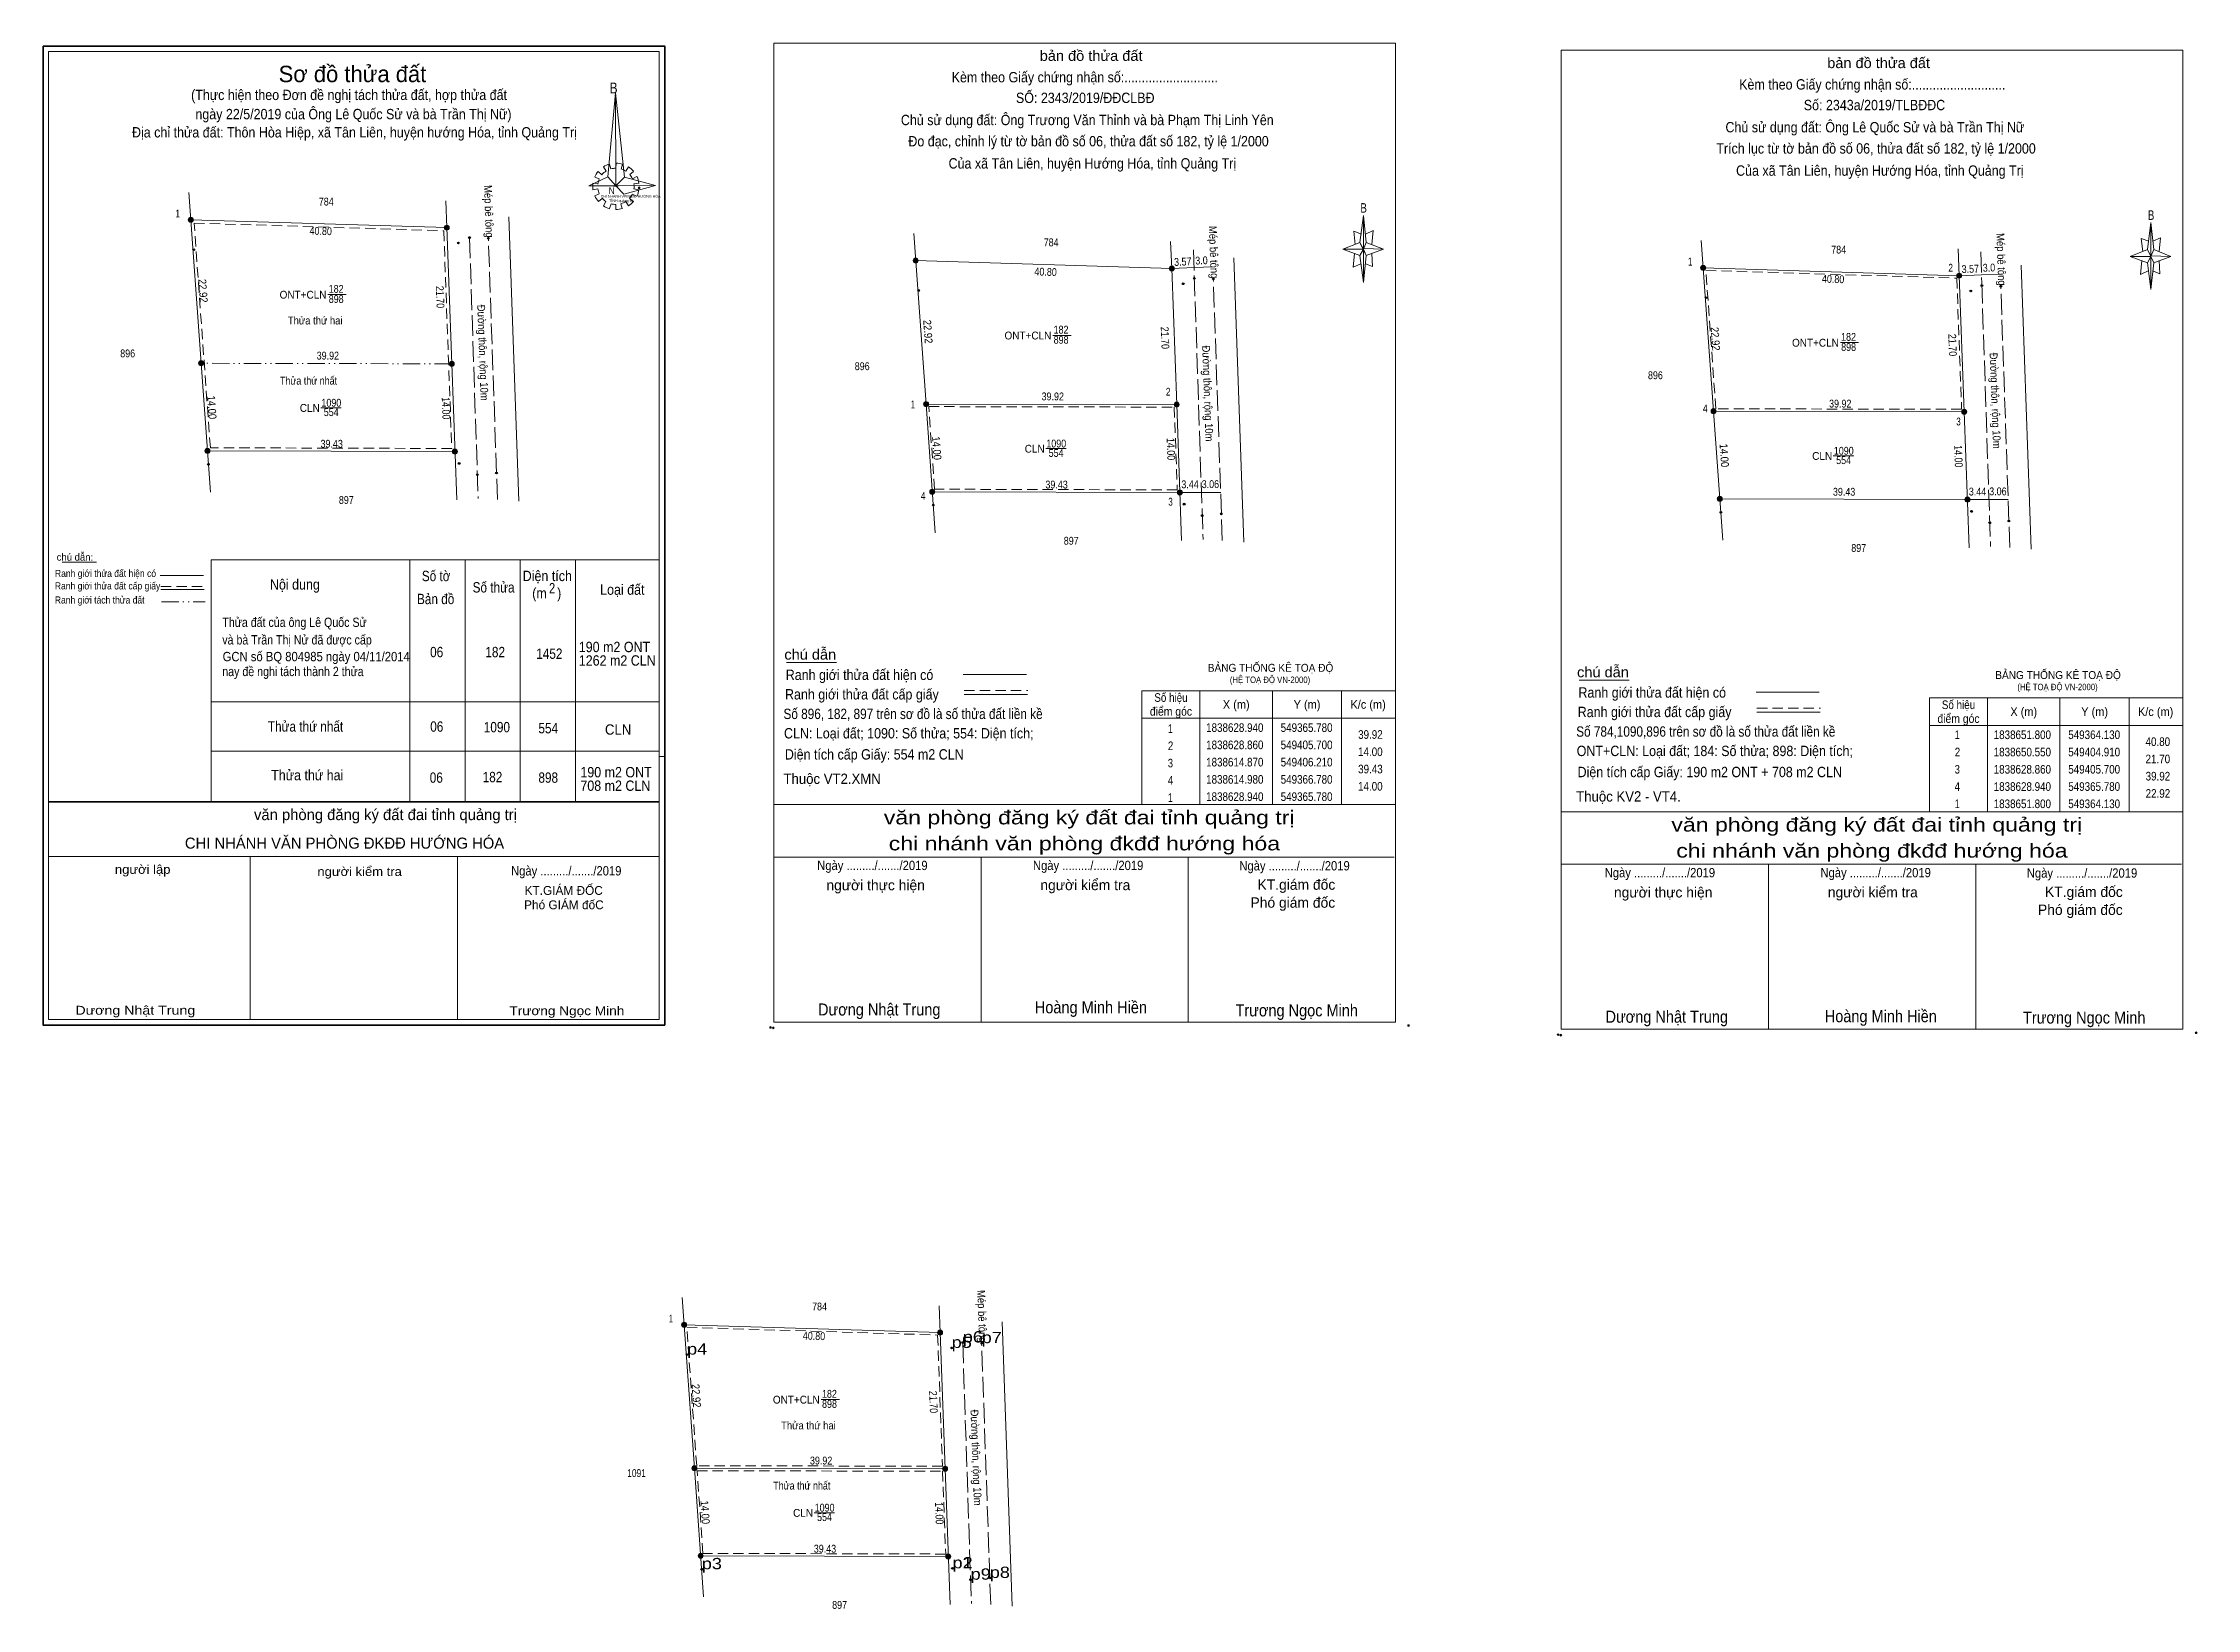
# Model space of a CAD drawing. Header units: metres. Extents: x 549262 to 549605, y 1838607 to 1838856.
import ezdxf
from ezdxf.enums import TextEntityAlignment as Align

# ---------------------------------------------------------------- set-up
doc = ezdxf.new("R2010")
doc.units = ezdxf.units.M
doc.header["$LTSCALE"] = 0.55
doc.header["$PDMODE"] = 32
doc.header["$PDSIZE"] = 0.275
for name, pattern in [('DASH_DOUBLE_DOT', [9.2, 5, -1.2, 0.3, -1.2, 0.3, -1.2]), ('LONG_DASHED', [7.5, 6, -1.5]), ('MEDIUM_DASHED', [4.5, 3, -1.5])]:
    doc.linetypes.add(name, pattern=pattern)
for name, color, linetype, lineweight in [('1', 7, 'Continuous', 13), ('10', 7, 'Continuous', 13), ('17', 7, 'Continuous', 13), ('23', 7, 'Continuous', 13), ('32', 7, 'Continuous', 13), ('36', 7, 'Continuous', 13), ('5', 7, 'Continuous', 13), ('6', 7, 'Continuous', 13), ('63', 7, 'Continuous', 13)]:
    doc.layers.add(name, color=color, linetype=linetype, lineweight=lineweight)
doc.layers.add('12', color=7, linetype='Continuous')
doc.layers.add('7', color=7, linetype='Continuous')

msp = doc.modelspace()

# ---------------------------------------------------------------- hatches: boundary and pattern name
at = {"layer": '63'}
for points in [[(549285.97, 1838827.84, 1), (549285.17, 1838827.84, 1)], [(549326.75, 1838826.59, 1), (549325.95, 1838826.59, 1)], [(549401.42, 1838821.34, 1), (549400.62, 1838821.34, 1)], [(549442.2, 1838820.09, 1), (549441.4, 1838820.09, 1)], [(549526.84, 1838820.19, 1), (549526.04, 1838820.19, 1)], [(549567.62, 1838818.94, 1), (549566.82, 1838818.94, 1)], [(549287.62, 1838804.98, 1), (549286.82, 1838804.98, 1)], [(549327.54, 1838804.9, 1), (549326.74, 1838804.9, 1)], [(549403.07, 1838798.48, 1), (549402.27, 1838798.48, 1)], [(549442.99, 1838798.4, 1), (549442.19, 1838798.4, 1)], [(549528.49, 1838797.33, 1), (549527.69, 1838797.33, 1)], [(549568.41, 1838797.25, 1), (549567.61, 1838797.25, 1)], [(549288.62, 1838791.02, 1), (549287.82, 1838791.02, 1)], [(549328.05, 1838790.91, 1), (549327.25, 1838790.91, 1)], [(549404.07, 1838784.52, 1), (549403.27, 1838784.52, 1)], [(549443.5, 1838784.41, 1), (549442.7, 1838784.41, 1)], [(549529.49, 1838783.37, 1), (549528.69, 1838783.37, 1)], [(549568.92, 1838783.26, 1), (549568.12, 1838783.26, 1)], [(549364.53, 1838651.8, 1), (549363.73, 1838651.8, 1)], [(549405.31, 1838650.55, 1), (549404.51, 1838650.55, 1)], [(549366.18, 1838628.94, 1), (549365.38, 1838628.94, 1)], [(549406.1, 1838628.86, 1), (549405.3, 1838628.86, 1)], [(549367.18, 1838614.98, 1), (549366.38, 1838614.98, 1)], [(549406.61, 1838614.87, 1), (549405.81, 1838614.87, 1)]]:
    msp.add_hatch(color=256, dxfattribs=at).paths.add_polyline_path(points)

# ---------------------------------------------------------------- linework, layer by layer
at = {"layer": '1'}
for p, q in [((549352.26, 1838836.71), (549352.46, 1838835.94)), ((549353.27, 1838836.06), (549353.3, 1838836.86)), ((549354.33, 1838836.71), (549354.14, 1838835.91)), ((549349.6, 1838833.68), (549350.39, 1838833.56)), ((549350.63, 1838834.36), (549349.91, 1838834.66)), ((549350.44, 1838835.56), (549351.04, 1838835.03)), ((549351.71, 1838835.61), (549351.28, 1838836.26)), ((549354.86, 1838835.61), (549355.29, 1838836.26)), ((549356.08, 1838835.56), (549355.48, 1838835.06)), ((549355.91, 1838834.38), (549356.63, 1838834.73)), ((549356.97, 1838833.68), (549356.15, 1838833.56)), ((549350.39, 1838832.76), (549349.6, 1838832.63)), ((549349.91, 1838831.65), (549350.63, 1838832)), ((549351.11, 1838831.25), (549350.49, 1838830.75)), ((549351.28, 1838830.08), (549351.69, 1838830.78)), ((549352.5, 1838830.4), (549352.26, 1838829.62)), ((549352.89, 1838833.21), (549353.66, 1838833.21)), ((549353.27, 1838829.5), (549353.27, 1838830.28)), ((549354.06, 1838830.4), (549354.3, 1838829.65)), ((549355.29, 1838830.08), (549354.86, 1838830.75)), ((549355.43, 1838831.25), (549356.08, 1838830.78)), ((549356.65, 1838831.63), (549355.86, 1838831.93)), ((549356.15, 1838832.76), (549356.97, 1838832.63)), ((549288.83, 1838773.69), (549360.18, 1838773.69)), ((549288.83, 1838751.06), (549360.18, 1838751.06)), ((549288.83, 1838743.21), (549360.18, 1838743.21)), ((549360.18, 1838742.34), (549361.06, 1838742.34)), ((549262.05, 1838734.28), (549262.05, 1838699.54)), ((549262.94, 1838726.4), (549360.18, 1838726.4)), ((549295.05, 1838726.4), (549295.05, 1838700.42)), ((549328.05, 1838726.4), (549328.05, 1838700.42))]:
    msp.add_line(p, q, dxfattribs=at)
at = {"layer": '1', "lineweight": 35}
msp.add_line((549262.94, 1838735.13), (549360.18, 1838735.13), dxfattribs=at)
at = {"layer": '1'}
for points in [[(549262.05, 1838699.54), (549262.05, 1838855.51), (549361.05, 1838855.51), (549361.05, 1838699.54)], [(549262.05, 1838699.54), (549262.05, 1838855.51), (549361.05, 1838855.51), (549361.05, 1838699.54)], [(549353.22, 1838848.08), (549353.27, 1838833.23), (549351.98, 1838834.71)], [(549353.22, 1838848.08), (549353.27, 1838833.23), (549354.64, 1838834.61)], [(549348.95, 1838833.23), (549351.98, 1838834.71), (549353.27, 1838833.23)], [(549359.61, 1838833.28), (549353.27, 1838833.23), (549354.64, 1838834.61)], [(549359.56, 1838833.31), (549354.52, 1838831.95), (549353.27, 1838833.23)]]:
    msp.add_lwpolyline(points, close=True, dxfattribs=at)
at = {"layer": '1', "linetype": 'MEDIUM_DASHED'}
for points in [[(549526.87, 1838819.78), (549566.83, 1838818.55), (549567.6, 1838797.65), (549528.46, 1838797.73)], [(549403.1, 1838798.08), (549442.2, 1838798), (549442.69, 1838784.81), (549404.04, 1838784.92)], [(549364.56, 1838651.39), (549404.52, 1838650.16), (549405.29, 1838629.26), (549366.15, 1838629.34)], [(549366.21, 1838628.54), (549405.31, 1838628.46), (549405.8, 1838615.27), (549367.15, 1838615.38)]]:
    msp.add_lwpolyline(points, close=True, dxfattribs=at)
at = {"layer": '1'}
for points in [[(549288.83, 1838773.69), (549288.83, 1838735.14), (549288.83, 1838735.13)], [(549320.45, 1838773.69), (549320.45, 1838735.14), (549320.45, 1838735.13)], [(549329.25, 1838773.69), (549329.25, 1838735.14), (549329.25, 1838735.13)], [(549338.05, 1838773.69), (549338.05, 1838735.14), (549338.05, 1838735.13)], [(549346.85, 1838773.69), (549346.85, 1838735.14), (549346.85, 1838735.13)]]:
    msp.add_lwpolyline(points, dxfattribs=at)
for centre, major_axis, start_param, end_param in [((549353.2835, 1838833.1794), (3.7014, 0), 1.84955988, 2.13900916), ((549353.2835, 1838833.1794), (3.7014, 0), 1.27924208, 1.56332225), ((549353.2835, 1838833.1794), (3.7014, 0), 3.00667928, 3.29139349), ((549353.2835, 1838833.1794), (3.7014, 0), 2.43958176, 2.72400246), ((549353.2835, 1838833.1794), (2.9009, 0), 2.72368549, 3.01515824), ((549353.2835, 1838833.1794), (2.9009, 0), 2.13373541, 2.44496261), ((549353.2835, 1838833.1794), (2.9009, 0), 1.56985589, 1.85611068), ((549353.2835, 1838833.1794), (2.9009, 0), 1.00270906, 1.2755622), ((549353.2835, 1838833.1794), (3.7014, 0), 0.71056237, 0.99687234), ((549353.2835, 1838833.1794), (2.9009, 0), 0.42678376, 0.70646463), ((549353.2835, 1838833.1794), (2.9009, 0), 6.13558388, 6.41618463), ((549353.2835, 1838833.1794), (3.7014, 0), 0.1390515, 0.43393316), ((549353.2835, 1838833.1794), (3.7014, 0), 3.56988637, 3.85691866), ((549353.2835, 1838833.1794), (2.9009, 0), 3.28229955, 3.56105054), ((549353.2835, 1838833.1794), (2.9009, 0), 3.86077574, 4.13258255), ((549353.2624, 1838833.1574), (3.7014, 0), 4.1470906, 4.43659307), ((549353.2835, 1838833.1794), (2.9009, 0), 4.43854677, 4.71314001), ((549353.2835, 1838833.1794), (2.9009, 0), 4.99087134, 5.28933161), ((549353.2835, 1838833.1794), (3.7014, 0), 5.28561416, 5.56798705), ((549353.2835, 1838833.1794), (2.9009, 0), 5.56137327, 5.83951437), ((549353.2835, 1838833.1794), (3.7014, 0), 5.85230288, 6.13839648), ((549353.2835, 1838833.1794), (3.7014, 0), 4.71301008, 4.99761054)]:
    msp.add_ellipse(centre, major_axis=major_axis, ratio=0.995001, start_param=start_param, end_param=end_param, dxfattribs=at)
msp.add_point((549356.97, 1838832.93), dxfattribs=at)
at = {"layer": '10'}
for p, q in [((549285.57, 1838827.84), (549326.35, 1838826.59)), ((549337.82, 1838783), (549336.22, 1838828.29)), ((549401.02, 1838821.34), (549441.8, 1838820.09)), ((549453.27, 1838776.5), (549451.67, 1838821.79)), ((549526.44, 1838820.19), (549567.22, 1838818.94)), ((549578.69, 1838775.35), (549577.09, 1838820.64)), ((549327.65, 1838790.91), (549288.22, 1838791.02)), ((549443.1, 1838784.41), (549403.67, 1838784.52)), ((549568.52, 1838783.26), (549529.09, 1838783.37)), ((549364.13, 1838651.8), (549404.91, 1838650.55)), ((549416.38, 1838606.96), (549414.78, 1838652.25)), ((549406.21, 1838614.87), (549366.78, 1838614.98))]:
    msp.add_line(p, q, dxfattribs=at)
at = {"layer": '10', "linetype": 'LONG_DASHED'}
for p, q in [((549329.96, 1838825.01), (549331.34, 1838783.43)), ((549334.41, 1838783.27), (549332.97, 1838824.91)), ((549445.26, 1838823.08), (549446.79, 1838776.93)), ((549449.86, 1838776.77), (549448.42, 1838818.41)), ((549575.28, 1838775.62), (549573.84, 1838817.26)), ((549408.52, 1838648.97), (549409.9, 1838607.39)), ((549412.97, 1838607.23), (549411.53, 1838648.87))]:
    msp.add_line(p, q, dxfattribs=at)
at = {"layer": '10'}
for points in [[(549288.69, 1838784.47), (549287.22, 1838804.98), (549285.26, 1838832.18)], [(549404.14, 1838777.97), (549402.67, 1838798.48), (549400.71, 1838825.68)], [(549529.56, 1838776.82), (549528.09, 1838797.33), (549526.13, 1838824.53)], [(549367.25, 1838608.43), (549365.78, 1838628.94), (549363.82, 1838656.14)]]:
    msp.add_lwpolyline(points, dxfattribs=at)
at = {"layer": '10', "linetype": 'LONG_DASHED'}
msp.add_lwpolyline([(549570.65, 1838822.75), (549570.81, 1838817.81), (549572.21, 1838775.78)], dxfattribs=at)
at = {"layer": '17'}
for p, q in [((549265.1, 1838773.28), (549270.56, 1838773.28)), ((549380.45, 1838757.32), (549388.41, 1838757.32)), ((549506.7, 1838754.51), (549514.66, 1838754.51))]:
    msp.add_line(p, q, dxfattribs=at)
at = {"layer": '23'}
for p, q in [((549326.35, 1838826.59), (549326.18, 1838830.87)), ((549441.8, 1838820.09), (549441.63, 1838824.37)), ((549567.22, 1838818.94), (549567.05, 1838823.22)), ((549404.91, 1838650.55), (549404.74, 1838654.83))]:
    msp.add_line(p, q, dxfattribs=at)
for points in [[(549327.93, 1838783.25), (549327.14, 1838804.9), (549326.35, 1838826.59)], [(549443.38, 1838776.75), (549442.59, 1838798.4), (549441.8, 1838820.09)], [(549568.8, 1838775.6), (549568.01, 1838797.25), (549567.22, 1838818.94)], [(549406.49, 1838607.21), (549405.7, 1838628.86), (549404.91, 1838650.55)]]:
    msp.add_lwpolyline(points, dxfattribs=at)
at = {"layer": '32'}
for p, q in [((549445.37, 1838820.23), (549441.8, 1838820.09)), ((549448.35, 1838820.33), (549445.35, 1838820.23)), ((549442.59, 1838798.4), (549402.67, 1838798.48)), ((549568.01, 1838797.25), (549528.09, 1838797.33)), ((549443.1, 1838784.41), (549446.54, 1838784.41)), ((549449.6, 1838784.41), (549446.54, 1838784.41)), ((549405.7, 1838628.86), (549365.78, 1838628.94))]:
    msp.add_line(p, q, dxfattribs=at)
at = {"layer": '32', "linetype": 'DASH_DOUBLE_DOT'}
msp.add_line((549327.14, 1838804.9), (549287.22, 1838804.98), dxfattribs=at)
at = {"layer": '36'}
for p, q in [((549570.79, 1838819.08), (549567.22, 1838818.94)), ((549573.77, 1838819.18), (549570.77, 1838819.08)), ((549568.52, 1838783.26), (549571.96, 1838783.26)), ((549575.02, 1838783.26), (549571.96, 1838783.26))]:
    msp.add_line(p, q, dxfattribs=at)
at = {"layer": '5'}
for p, q in [((549471.78, 1838824.25), (549472.34, 1838828.54)), ((549597.2, 1838823.1), (549597.76, 1838827.39)), ((549471.78, 1838822.16), (549469.04, 1838823.15)), ((549472.78, 1838824.25), (549475.52, 1838823.15)), ((549598.2, 1838823.1), (549600.94, 1838822)), ((549472.78, 1838822.16), (549472.34, 1838817.87)), ((549473.76, 1838820.4), (549472.66, 1838820.84)), ((549473.66, 1838822.49), (549473.76, 1838820.4)), ((549597.2, 1838821.01), (549594.46, 1838822)), ((549598.2, 1838821.01), (549597.76, 1838816.72)), ((549599.18, 1838819.25), (549598.08, 1838819.69)), ((549599.08, 1838821.34), (549599.18, 1838819.25)), ((549378.43, 1838734.67), (549477.43, 1838734.67)), ((549503.85, 1838733.52), (549602.85, 1838733.52)), ((549378.43, 1838726.31), (549477.21, 1838726.31)), ((549378.43, 1838726.31), (549477.21, 1838726.31)), ((549378.43, 1838726.31), (549477.21, 1838726.31)), ((549411.43, 1838700.02), (549411.43, 1838726.31)), ((549444.43, 1838700.02), (549444.43, 1838726.31)), ((549503.85, 1838725.16), (549602.63, 1838725.16)), ((549503.85, 1838725.16), (549602.63, 1838725.16)), ((549503.85, 1838725.16), (549602.63, 1838725.16)), ((549536.85, 1838698.87), (549536.85, 1838725.16)), ((549569.85, 1838698.87), (549569.85, 1838725.16))]:
    msp.add_line(p, q, dxfattribs=at)
at = {"layer": '5', "lineweight": 35}
msp.add_lwpolyline([(549262.06, 1838855.52), (549361.06, 1838855.52), (549361.06, 1838699.54), (549262.06, 1838699.54)], close=True, dxfattribs=at)
at = {"layer": '5'}
for points in [[(549360.18, 1838735.14), (549360.18, 1838700.42), (549262.94, 1838700.42), (549262.94, 1838854.64), (549360.18, 1838854.64)], [(549378.43, 1838856), (549477.43, 1838856), (549477.43, 1838700.02), (549378.43, 1838700.02)], [(549503.85, 1838854.85), (549602.85, 1838854.85), (549602.85, 1838698.87), (549503.85, 1838698.87)], [(549472.34, 1838828.54), (549472.78, 1838824.25), (549472.34, 1838823.15)], [(549597.76, 1838827.39), (549598.2, 1838823.1), (549597.76, 1838822)], [(549472.34, 1838823.15), (549469.04, 1838823.15), (549471.78, 1838824.25), (549472.78, 1838822.16), (549475.52, 1838823.15), (549472.34, 1838823.26)], [(549472.34, 1838823.15), (549472.34, 1838817.87), (549471.78, 1838822.16)], [(549597.76, 1838822), (549594.46, 1838822), (549597.2, 1838823.1), (549598.2, 1838821.01), (549600.94, 1838822), (549597.76, 1838822.11)], [(549597.76, 1838822), (549597.76, 1838816.72), (549597.2, 1838821.01)]]:
    msp.add_lwpolyline(points, close=True, dxfattribs=at)
for points in [[(549472.34, 1838823.15), (549471.78, 1838824.25), (549469.04, 1838823.15)], [(549472, 1838825.57), (549470.8, 1838826.01), (549471.02, 1838823.92)], [(549472.34, 1838823.15), (549472.78, 1838822.16), (549475.52, 1838823.15)], [(549472.66, 1838825.57), (549473.88, 1838826.12), (549473.66, 1838823.92)], [(549597.76, 1838822), (549597.2, 1838823.1), (549594.46, 1838822)], [(549597.42, 1838824.42), (549596.22, 1838824.86), (549596.44, 1838822.77)], [(549598.08, 1838824.42), (549599.3, 1838824.97), (549599.08, 1838822.77)], [(549470.9, 1838822.49), (549470.68, 1838820.29), (549471.9, 1838820.84)], [(549596.32, 1838821.34), (549596.1, 1838819.14), (549597.32, 1838819.69)], [(549597.76, 1838822), (549598.2, 1838821.01), (549600.94, 1838822)], [(549477.43, 1838700.02), (549378.43, 1838700.02), (549378.43, 1838726.31)], [(549602.85, 1838698.87), (549503.85, 1838698.87), (549503.85, 1838725.16)]]:
    msp.add_lwpolyline(points, dxfattribs=at)
for p in [(549377.91, 1838699.17), (549378.35, 1838699.09), (549503.33, 1838698.02), (549503.77, 1838697.94)]:
    msp.add_point(p, dxfattribs=at)
at = {"layer": '6'}
for p, q in [((549280.7, 1838771.16), (549287.6, 1838771.16)), ((549280.81, 1838768.95), (549287.7, 1838768.95)), ((549408.61, 1838755.41), (549418.66, 1838755.41)), ((549408.76, 1838752.19), (549418.82, 1838752.19)), ((549534.86, 1838752.6), (549544.91, 1838752.6)), ((549535.01, 1838749.38), (549545.07, 1838749.38))]:
    msp.add_line(p, q, dxfattribs=at)
at = {"layer": '6', "linetype": 'MEDIUM_DASHED'}
for p, q in [((549280.81, 1838769.42), (549287.76, 1838769.42)), ((549408.76, 1838752.87), (549418.88, 1838752.87)), ((549535.01, 1838750.06), (549545.13, 1838750.06))]:
    msp.add_line(p, q, dxfattribs=at)
at = {"layer": '6'}
for p in [(549479.52, 1838699.47), (549604.94, 1838698.32)]:
    msp.add_point(p, dxfattribs=at)
at = {"layer": '63'}
for p, q in [((549307.42, 1838815.92), (549310.32, 1838815.92)), ((549422.87, 1838809.42), (549425.77, 1838809.42)), ((549548.29, 1838808.27), (549551.19, 1838808.27)), ((549306.29, 1838797.88), (549309.54, 1838797.88)), ((549421.74, 1838791.38), (549424.99, 1838791.38)), ((549547.16, 1838790.23), (549550.41, 1838790.23)), ((549446.3, 1838752.82), (549446.3, 1838734.67)), ((549457.85, 1838752.82), (549457.85, 1838734.67)), ((549468.85, 1838752.82), (549468.85, 1838734.67)), ((549571.72, 1838751.67), (549571.72, 1838733.52)), ((549583.27, 1838751.67), (549583.27, 1838733.52)), ((549594.27, 1838751.67), (549594.27, 1838733.52)), ((549437.06, 1838748.42), (549477.43, 1838748.42)), ((549562.48, 1838747.27), (549602.85, 1838747.27)), ((549385.98, 1838639.88), (549388.88, 1838639.88)), ((549384.85, 1838621.84), (549388.1, 1838621.84))]:
    msp.add_line(p, q, dxfattribs=at)
at = {"layer": '63', "linetype": 'DASH_DOUBLE_DOT'}
msp.add_line((549280.91, 1838766.96), (549287.84, 1838766.96), dxfattribs=at)
at = {"layer": '63', "linetype": 'MEDIUM_DASHED'}
msp.add_lwpolyline([(549286.11, 1838827.32), (549325.87, 1838826.1), (549327.13, 1838791.41), (549288.69, 1838791.52)], close=True, dxfattribs=at)
at = {"layer": '63'}
for points in [[(549437.06, 1838752.82), (549477.43, 1838752.82), (549477.43, 1838734.67), (549437.06, 1838734.67)], [(549562.48, 1838751.67), (549602.85, 1838751.67), (549602.85, 1838733.52), (549562.48, 1838733.52)]]:
    msp.add_lwpolyline(points, close=True, dxfattribs=at)
for centre in [(549285.57, 1838827.84), (549326.35, 1838826.59), (549401.02, 1838821.34), (549441.8, 1838820.09), (549526.44, 1838820.19), (549567.22, 1838818.94), (549287.22, 1838804.98), (549327.14, 1838804.9), (549402.67, 1838798.48), (549442.59, 1838798.4), (549528.09, 1838797.33), (549568.01, 1838797.25), (549288.22, 1838791.02), (549327.65, 1838790.91), (549403.67, 1838784.52), (549443.1, 1838784.41), (549529.09, 1838783.37), (549568.52, 1838783.26), (549364.13, 1838651.8), (549404.91, 1838650.55), (549365.78, 1838628.94), (549405.7, 1838628.86), (549366.78, 1838614.98), (549406.21, 1838614.87)]:
    msp.add_circle(centre, 0.4, dxfattribs=at)
at = {"layer": '7'}
for p in [(549286.05, 1838823.08), (549328.19, 1838824.15), (549329.96, 1838825.01), (549332.97, 1838824.91), (549401.5, 1838816.58), (549443.64, 1838817.65), (549445.41, 1838818.51), (549448.42, 1838818.41), (549569.06, 1838816.5), (549570.83, 1838817.36), (549573.84, 1838817.26), (549526.92, 1838815.43), (549288.39, 1838788.89), (549328.32, 1838789.04), (549328.33, 1838789.03), (549331.21, 1838787.22), (549334.26, 1838787.5), (549403.84, 1838782.39), (549443.77, 1838782.54), (549443.78, 1838782.53), (549446.66, 1838780.72), (549449.71, 1838781), (549529.26, 1838781.24), (549569.19, 1838781.39), (549569.2, 1838781.38), (549572.08, 1838779.57), (549575.13, 1838779.85), (549406.75, 1838648.11), (549408.52, 1838648.97), (549411.53, 1838648.87), (549364.61, 1838647.04), (549366.95, 1838612.85), (549406.88, 1838613), (549406.89, 1838612.99), (549409.77, 1838611.18), (549412.82, 1838611.46)]:
    msp.add_point(p, dxfattribs=at)

# ---------------------------------------------------------------- texts
at = {"layer": '1'}
msp.add_text('Sơ đồ thửa đất', height=2.618, dxfattribs=at).set_placement((549311.325, 1838849.77), align=Align.CENTER)
for s, height, width, p in [('B', 1.743, 0.8, (549352.3, 1838847.97)), ('CHI NHÁNH VPĐKĐĐ-HƯỚNG HÓA', 0.4123, 0.95, (549350.86, 1838831.39)), ('TỈNH quảng trị', 0.4125, 1.05, (549352.19, 1838830.67)), ('N', 1.089, 0.9, (549352.13, 1838831.94)), ('BẢNG THỐNG KÊ TOẠ ĐỘ ', 1.265, 0.95, (549447.54, 1838755.83)), ('(HỆ TOẠ ĐỘ VN-2000)', 1.023, 0.9, (549451.06, 1838754.05)), ('BẢNG THỐNG KÊ TOẠ ĐỘ ', 1.265, 0.95, (549572.96, 1838754.68)), ('(HỆ TOẠ ĐỘ VN-2000)', 1.023, 0.9, (549576.48, 1838752.9))]:
    msp.add_text(s, height=height, dxfattribs=dict(at, width=width)).set_placement(p)
for s, width, p in [('784', 0.85, (549307.15, 1838830.12)), ('784', 0.85, (549422.6, 1838823.62)), ('784', 0.85, (549548.02, 1838822.47)), ('ONT+CLN', 0.95, (549303.45, 1838815.28)), ('182', 0.85, (549308.725, 1838816.21)), ('898', 0.85, (549308.735, 1838814.6)), ('Thửa thứ hai', 0.9, (549305.385, 1838811.17)), ('ONT+CLN', 0.95, (549418.9, 1838808.78)), ('898', 0.85, (549424.185, 1838808.1)), ('182', 0.85, (549424.175, 1838809.71)), ('182', 0.85, (549549.595, 1838808.56)), ('896', 0.85, (549275.525, 1838805.93)), ('ONT+CLN', 0.95, (549544.32, 1838807.63)), ('898', 0.85, (549549.605, 1838806.95)), ('Thửa thứ nhất', 0.85, (549304.325, 1838801.59)), ('896', 0.85, (549392.505, 1838803.89)), ('896', 0.85, (549518.835, 1838802.45)), ('1090', 0.85, (549307.96, 1838798.07)), ('CLN', 0.95, (549304.525, 1838797.24)), ('554', 0.85, (549307.94, 1838796.57)), ('1090', 0.85, (549423.41, 1838791.57)), ('CLN', 0.95, (549419.975, 1838790.74)), ('554', 0.85, (549423.39, 1838790.07)), ('CLN', 0.95, (549545.395, 1838789.59)), ('1090', 0.85, (549548.83, 1838790.42)), ('554', 0.85, (549548.81, 1838788.92)), ('897', 0.85, (549310.345, 1838782.58)), ('897', 0.85, (549425.795, 1838776.08)), ('897', 0.85, (549551.215, 1838774.93)), ('784', 0.85, (549385.71, 1838654.08)), ('182', 0.85, (549387.285, 1838640.17)), ('ONT+CLN', 0.95, (549382.01, 1838639.24)), ('898', 0.85, (549387.295, 1838638.56)), ('Thửa thứ hai', 0.9, (549383.945, 1838635.13)), ('1091', 0.8, (549356.57, 1838627.54)), ('Thửa thứ nhất', 0.85, (549382.885, 1838625.55)), ('CLN', 0.95, (549383.085, 1838621.2)), ('1090', 0.85, (549386.52, 1838622.03)), ('554', 0.85, (549386.5, 1838620.53)), ('897', 0.85, (549388.905, 1838606.54))]:
    msp.add_text(s, height=1.25, dxfattribs=dict(at, width=width)).set_placement(p, align=Align.CENTER)
for s, height, p in [('văn phòng đăng ký đất đai tỉnh quảng trị', 1.76, (549337.52, 1838732.2)), ('CHI NHÁNH VĂN PHÒNG ĐKĐĐ HƯỚNG HÓA', 1.76, (549335.48, 1838727.65)), ('KT.GIÁM ĐỐC', 1.41, (549351.2, 1838720.29)), ('Phó GIÁM đốC', 1.41, (549351.34, 1838718))]:
    msp.add_text(s, height=height, dxfattribs=at).set_placement(p, align=Align.RIGHT)
for s, height, width, p in [('người lập', 1.408, 1.1, (549282.34, 1838723.64)), ('người kiểm tra', 1.408, 1.1, (549319.19, 1838723.3)), ('Dương Nhật Trung', 1.41, 1.2, (549286.29, 1838701.2)), ('Trương Ngọc Minh', 1.41, 1.15, (549354.62, 1838701.12))]:
    msp.add_text(s, height=height, dxfattribs=dict(at, width=width)).set_placement(p, align=Align.RIGHT)
at = {"layer": '12', "width": 1.2}
for s, p in [('p4', (549364.61, 1838647.04)), ('p4', (549364.61, 1838647.04)), ('p5', (549406.75, 1838648.11)), ('p5', (549406.75, 1838648.11)), ('p6', (549408.52, 1838648.97)), ('p6', (549408.52, 1838648.97)), ('p7', (549411.53, 1838648.87)), ('p7', (549411.53, 1838648.87)), ('p3', (549366.95, 1838612.85)), ('p3', (549366.95, 1838612.85)), ('p1', (549406.88, 1838613)), ('p1', (549406.88, 1838613)), ('p2', (549406.89, 1838612.99)), ('p2', (549406.89, 1838612.99)), ('p9', (549409.77, 1838611.18)), ('p9', (549409.77, 1838611.18)), ('p8', (549412.82, 1838611.46)), ('p8', (549412.82, 1838611.46))]:
    msp.add_text(s, height=1.8, dxfattribs=at).set_placement(p)
at = {"layer": '32', "width": 0.85}
for s, rotation, p in [('3.57', 2.246, (549443.5855, 1838820.5451)), ('3.0', 1.909, (549446.5592, 1838820.744))]:
    msp.add_text(s, height=1.25, rotation=rotation, dxfattribs=at).set_placement(p, align=Align.CENTER)
for s, p in [('3.44', (549444.715, 1838785.07)), ('3.06', (549447.96, 1838785.1))]:
    msp.add_text(s, height=1.25, dxfattribs=at).set_placement(p, align=Align.CENTER)
at = {"layer": '36', "width": 0.85}
for s, rotation, p in [('3.57', 2.246, (549569.0055, 1838819.3951)), ('3.0', 1.909, (549571.9792, 1838819.594))]:
    msp.add_text(s, height=1.25, rotation=rotation, dxfattribs=at).set_placement(p, align=Align.CENTER)
for s, p in [('3.06', (549573.38, 1838783.95)), ('3.44', (549570.135, 1838783.92))]:
    msp.add_text(s, height=1.25, dxfattribs=at).set_placement(p, align=Align.CENTER)
at = {"layer": '5'}
for s, height, width, p in [('bản đồ thửa đất', 1.65, 1.05, (549428.965, 1838853.16)), ('bản đồ thửa đất', 1.65, 1.05, (549554.38, 1838852.01)), ('Kèm theo Giấy chứng nhận số:...........................', 1.65, 0.9, (549427.95, 1838849.74)), ('Kèm theo Giấy chứng nhận số:...........................', 1.65, 0.9, (549553.37, 1838848.59)), ('SỐ: 2343/2019/ĐĐCLBĐ ', 1.65, 0.9, (549428.305, 1838846.45)), ('Số: 2343a/2019/TLBĐĐC', 1.65, 0.9, (549553.725, 1838845.3)), ('Chủ sử dụng đất: Ông Trương Văn Thỉnh và bà Phạm Thị Linh Yên', 1.65, 0.9, (549428.355, 1838842.92)), ('Chủ sử dụng đất: Ông Lê Quốc Sử và bà Trần Thị Nữ', 1.65, 0.9, (549553.785, 1838841.77)), ('Đo đạc, chỉnh lý từ tờ bản đồ số 06, thửa đất số 182, tỷ lệ 1/2000 ', 1.65, 0.9, (549428.83, 1838839.54)), ('Trích lục từ tờ bản đồ số 06, thửa đất số 182, tỷ lệ 1/2000 ', 1.65, 0.9, (549554.25, 1838838.39)), ('Của xã Tân Liên, huyện Hướng Hóa, tỉnh Quảng Trị', 1.65, 0.9, (549429.16, 1838836.01)), ('Của xã Tân Liên, huyện Hướng Hóa, tỉnh Quảng Trị', 1.65, 0.9, (549554.58, 1838834.86)), ('B', 1.515, 0.75, (549472.365, 1838828.98)), ('B', 1.515, 0.75, (549597.785, 1838827.83)), ('văn phòng đăng ký đất đai tỉnh quảng trị', 2.2, 1.25, (549428.66, 1838731.52)), ('văn phòng đăng ký đất đai tỉnh quảng trị', 2.2, 1.25, (549554.085, 1838730.37)), ('chi nhánh văn phòng đkđđ hướng hóa', 2.2, 1.25, (549427.895, 1838727.38)), ('chi nhánh văn phòng đkđđ hướng hóa', 2.2, 1.25, (549553.32, 1838726.23)), ('Ngày ........./......./2019', 1.485, 0.9, (549394.13, 1838724.24)), ('Ngày ........./......./2019', 1.485, 0.9, (549428.49, 1838724.24)), ('Ngày ........./......./2019', 1.485, 0.9, (549461.36, 1838724.18)), ('Ngày ........./......./2019', 1.485, 0.9, (549519.55, 1838723.09)), ('Ngày ........./......./2019', 1.485, 0.9, (549553.91, 1838723.09)), ('Ngày ........./......./2019', 1.485, 0.9, (549586.78, 1838723.03)), ('Dương Nhật Trung', 1.92, 0.9, (549395.22, 1838701.07)), ('Hoàng Minh Hiền', 1.92, 0.9, (549428.93, 1838701.42)), ('Trương Ngọc Minh', 1.92, 0.9, (549461.71, 1838700.93)), ('Dương Nhật Trung', 1.92, 0.9, (549520.64, 1838699.92)), ('Hoàng Minh Hiền', 1.92, 0.9, (549554.73, 1838700)), ('Trương Ngọc Minh', 1.92, 0.9, (549587.13, 1838699.78))]:
    msp.add_text(s, height=height, dxfattribs=dict(at, width=width)).set_placement(p, align=Align.CENTER)
for s, p in [('người thực hiện', (549394.645, 1838721.02)), ('người kiểm tra', (549428.04, 1838721.04)), ('Phó giám đốc', (549461.09, 1838718.24)), ('KT.giám đốc', (549461.655, 1838721.1)), ('người thực hiện', (549520.075, 1838719.87)), ('người kiểm tra', (549553.46, 1838719.89)), ('KT.giám đốc', (549587.075, 1838719.95)), ('Phó giám đốc', (549586.51, 1838717.09))]:
    msp.add_text(s, height=1.65, dxfattribs=at).set_placement(p, align=Align.CENTER)
at = {"layer": '6'}
msp.add_text('chú dẫn:', height=1.131, dxfattribs=at).set_placement((549264.22, 1838773.54))
for s, height, width, p in [('Ranh giới thửa đất hiện có ', 1.131, 0.9, (549263.94, 1838770.94)), ('Số tờ', 1.65, 0.85, (549322.37, 1838770.27)), ('Diện tích', 1.65, 0.9, (549338.44, 1838770.28)), ('Ranh giới thửa đất cấp giấy', 1.131, 0.9, (549263.93, 1838768.95)), ('Nội dung', 1.65, 0.9, (549298.18, 1838768.93)), ('Bản đồ', 1.65, 0.85, (549321.6, 1838766.61)), ('Số thửa', 1.65, 0.85, (549330.46, 1838768.46)), ('(m   )', 1.65, 0.9, (549339.95, 1838767.54)), ('2', 1.65, 0.8, (549342.63, 1838768.33)), ('Loại đất', 1.65, 0.9, (549350.77, 1838768.1)), ('Ranh giới tách thửa đất', 1.131, 0.9, (549263.92, 1838766.71)), ('Thửa đất của ông Lê Quốc Sử', 1.49, 0.85, (549290.6, 1838762.97)), ('và bà Trần Thị Nử đã được cấp ', 1.49, 0.85, (549290.59, 1838760.18)), ('GCN số BQ 804985 ngày 04/11/2014', 1.49, 0.9, (549290.65, 1838757.51)), ('06', 1.65, 0.85, (549323.69, 1838758.15)), ('182', 1.65, 0.85, (549332.49, 1838758.15)), ('1452', 1.65, 0.85, (549340.59, 1838757.89)), ('190 m2 ONT', 1.65, 0.9, (549347.37, 1838758.96)), ('1262 m2 CLN', 1.65, 0.9, (549347.37, 1838756.81)), ('chú dẫn', 1.65, 1.05, (549380.11, 1838757.77)), ('nay đề nghi tách thành 2 thửa', 1.49, 0.85, (549290.59, 1838755.14)), ('Ranh giới thửa đất hiện có ', 1.65, 0.9, (549380.33, 1838754.52)), ('chú dẫn', 1.65, 1.05, (549506.36, 1838754.96)), ('Ranh giới thửa đất cấp giấy', 1.65, 0.9, (549380.21, 1838751.42)), ('Ranh giới thửa đất hiện có ', 1.65, 0.9, (549506.58, 1838751.71)), ('Thửa thứ nhất', 1.65, 0.85, (549297.85, 1838746.29)), ('06', 1.65, 0.85, (549323.71, 1838746.28)), ('1090', 1.65, 0.85, (549332.24, 1838746.19)), ('554', 1.65, 0.85, (549340.94, 1838746.02)), ('CLN', 1.65, 0.95, (549351.54, 1838745.81)), ('Số 896, 182, 897 trên sơ đồ là số thửa đất liền kề', 1.65, 0.85, (549379.97, 1838748.3)), ('Ranh giới thửa đất cấp giấy', 1.65, 0.9, (549506.46, 1838748.61)), ('CLN: Loại đất; 1090: Số thửa; 554: Diện tích;', 1.65, 0.9, (549380.05, 1838745.21)), ('Số 784,1090,896 trên sơ đồ là số thửa đất liền kề', 1.65, 0.85, (549506.22, 1838745.49)), ('ONT+CLN: Loại đất; 184: Số thửa; 898: Diện tích;', 1.65, 0.9, (549506.3, 1838742.4)), ('190 m2 ONT', 1.65, 0.9, (549347.62, 1838739.01)), ('Diện tích cấp Giấy: 554 m2 CLN', 1.65, 0.9, (549380.19, 1838741.85)), ('Diện tích cấp Giấy: 190 m2 ONT + 708 m2 CLN', 1.65, 0.9, (549506.44, 1838739.04)), ('Thửa thứ hai', 1.65, 0.9, (549298.38, 1838738.54)), ('06', 1.65, 0.85, (549323.63, 1838738.15)), ('182', 1.65, 0.85, (549332.06, 1838738.24)), ('898', 1.65, 0.85, (549340.94, 1838738.15)), ('708 m2 CLN', 1.65, 0.9, (549347.62, 1838736.86)), ('Thuộc VT2.XMN', 1.65, 0.95, (549379.97, 1838737.96)), ('Thuộc KV2 - VT4.', 1.65, 0.95, (549506.22, 1838735.15))]:
    msp.add_text(s, height=height, dxfattribs=dict(at, width=width)).set_placement(p)
at = {"layer": '6', "width": 0.9}
msp.add_text('Ngày ........./......./2019', height=1.485, dxfattribs=at).set_placement((549345.37, 1838723.38), align=Align.CENTER)
at = {"layer": '63'}
for s, rotation, width, p in [('Mép bê tông', 272.09, 0.9, (549332.42, 1838829.1678)), ('40.80', 358.244, 0.85, (549306.2509, 1838825.4339)), ('Mép bê tông', 272.09, 0.9, (549447.87, 1838822.6678)), ('Mép bê tông', 272.09, 0.9, (549573.29, 1838821.5178)), ('40.80', 358.244, 0.85, (549421.7009, 1838818.9339)), ('22.92', 274.128, 0.9, (549286.9035, 1838816.48)), ('21.70', 272.086, 0.85, (549324.6669, 1838815.5127)), ('40.80', 358.244, 0.85, (549547.1209, 1838817.7839)), ('Đường thôn, rộng 10m', 272.09, 0.9, (549331.4719, 1838806.6478)), ('22.92', 274.128, 0.9, (549402.3535, 1838809.98)), ('21.70', 272.086, 0.85, (549440.1169, 1838809.0127)), ('22.92', 274.128, 0.9, (549527.7735, 1838808.83)), ('21.70', 272.086, 0.85, (549565.5369, 1838807.8627)), ('39.92', 359.885, 0.85, (549307.4037, 1838805.5764)), ('Đường thôn, rộng 10m', 272.09, 0.9, (549446.9219, 1838800.1478)), ('Đường thôn, rộng 10m', 272.09, 0.9, (549572.3419, 1838798.9978)), ('14.00', 274.097, 0.9, (549288.3129, 1838797.9147)), ('14.00', 272.088, 0.85, (549325.607, 1838797.7928)), ('39.92', 359.885, 0.85, (549422.8537, 1838799.0764)), ('39.92', 359.885, 0.85, (549548.2737, 1838797.9264)), ('39.43', 359.84, 0.85, (549308.0133, 1838791.535)), ('14.00', 274.097, 0.9, (549403.7629, 1838791.4147)), ('14.00', 272.088, 0.85, (549441.057, 1838791.2928)), ('14.00', 274.097, 0.9, (549529.1829, 1838790.2647)), ('14.00', 272.088, 0.85, (549566.477, 1838790.1428)), ('39.43', 359.84, 0.85, (549423.4633, 1838785.035)), ('39.43', 359.84, 0.85, (549548.8833, 1838783.885)), ('Mép bê tông', 272.09, 0.9, (549410.98, 1838653.1278)), ('40.80', 358.244, 0.85, (549384.8109, 1838649.3939)), ('22.92', 274.128, 0.9, (549365.4635, 1838640.44)), ('21.70', 272.086, 0.85, (549403.2269, 1838639.4727)), ('Đường thôn, rộng 10m', 272.09, 0.9, (549410.0319, 1838630.6078)), ('39.92', 359.885, 0.85, (549385.9637, 1838629.5364)), ('14.00', 274.097, 0.9, (549366.8729, 1838621.8747)), ('14.00', 272.088, 0.85, (549404.167, 1838621.7528)), ('39.43', 359.84, 0.85, (549386.5733, 1838615.495))]:
    msp.add_text(s, height=1.25, rotation=rotation, dxfattribs=dict(at, width=width)).set_placement(p, align=Align.CENTER)
for s, height, width, p in [(' 1', 1.25, 0.75, (549283.84, 1838828.21)), (' 1', 1.25, 0.75, (549524.71, 1838820.56)), ('2', 1.25, 0.8, (549566.23, 1838819.58)), (' 1', 1.25, 0.75, (549400.94, 1838797.8)), ('2', 1.25, 0.8, (549441.61, 1838799.82)), ('4', 1.25, 0.8, (549527.15, 1838797.16)), ('3', 1.25, 0.75, (549567.46, 1838795.08)), ('4', 1.25, 0.8, (549402.59, 1838783.25)), ('3', 1.25, 0.75, (549441.96, 1838782.3)), ('39.92', 1.375, 0.85, (549475.4, 1838745.15)), ('40.80', 1.375, 0.85, (549600.81, 1838744.01)), ('39.43', 1.375, 0.85, (549475.4, 1838739.65)), ('14.00', 1.375, 0.85, (549475.39, 1838742.4)), ('21.70', 1.375, 0.85, (549600.81, 1838741.26)), ('14.00', 1.375, 0.85, (549475.39, 1838736.9)), ('39.92', 1.375, 0.85, (549600.82, 1838738.51)), ('22.92', 1.375, 0.85, (549600.82, 1838735.76)), (' 1', 1.25, 0.75, (549362.4, 1838652.17))]:
    msp.add_text(s, height=height, dxfattribs=dict(at, width=width)).set_placement(p, align=Align.RIGHT)
for s, width, p in [('Số hiệu', 0.85, (549441.685, 1838751.04)), ('X (m)', 0.95, (549452.075, 1838749.94)), ('Y (m)', 0.95, (549463.355, 1838749.94)), ('K/c (m)', 0.95, (549473.08, 1838749.94)), ('Số hiệu', 0.85, (549567.105, 1838749.89)), ('điểm góc', 0.9, (549441.685, 1838748.84)), (' 1', 0.75, (549441.4, 1838746.1)), ('1838628.940', 0.85, (549451.845, 1838746.25)), ('549365.780', 0.85, (549463.285, 1838746.25)), ('điểm góc', 0.9, (549567.105, 1838747.69)), ('X (m)', 0.95, (549577.495, 1838748.79)), ('Y (m)', 0.95, (549588.785, 1838748.79)), ('K/c (m)', 0.95, (549598.5, 1838748.79)), (' 2', 0.85, (549441.405, 1838743.35)), ('1838628.860', 0.85, (549451.845, 1838743.5)), ('549405.700', 0.85, (549463.285, 1838743.5)), (' 1', 0.75, (549566.71, 1838745.11)), ('1838651.800', 0.85, (549577.275, 1838745.11)), ('549364.130', 0.85, (549588.715, 1838745.11)), (' 3', 0.8, (549441.39, 1838740.6)), ('1838614.870', 0.85, (549451.845, 1838740.75)), ('549406.210', 0.85, (549463.285, 1838740.75)), (' 3', 0.8, (549566.71, 1838739.61)), (' 2', 0.85, (549566.725, 1838742.36)), ('1838650.550', 0.85, (549577.275, 1838742.36)), ('1838628.860', 0.85, (549577.275, 1838739.61)), ('549404.910', 0.85, (549588.715, 1838742.36)), ('549405.700', 0.85, (549588.715, 1838739.61)), (' 4', 0.85, (549441.395, 1838737.85)), ('1838614.980', 0.85, (549451.845, 1838738)), ('549366.780', 0.85, (549463.285, 1838738)), (' 4', 0.85, (549566.705, 1838736.86)), ('1838628.940', 0.85, (549577.275, 1838736.86)), ('549365.780', 0.85, (549588.715, 1838736.86)), (' 1', 0.75, (549441.4, 1838735.1)), ('1838628.940', 0.85, (549451.845, 1838735.25)), ('549365.780', 0.85, (549463.285, 1838735.25)), (' 1', 0.75, (549566.71, 1838734.11)), ('1838651.800', 0.85, (549577.275, 1838734.11)), ('549364.130', 0.85, (549588.715, 1838734.11))]:
    msp.add_text(s, height=1.375, dxfattribs=dict(at, width=width)).set_placement(p, align=Align.CENTER)
at = {"layer": '7', "width": 0.9}
for s, p in [('(Thực hiện theo Đơn đề nghị tách thửa đất, hợp thửa đất ', (549311.055, 1838846.92)), ('ngày 22/5/2019 của Ông Lê Quốc Sử và bà Trần Thị Nữ)', (549311.48, 1838843.86)), ('Địa chỉ thửa đất: Thôn Hòa Hiệp, xã Tân Liên, huyện hướng Hóa, tỉnh Quảng Trị', (549311.64, 1838840.96))]:
    msp.add_text(s, height=1.65, dxfattribs=at).set_placement(p, align=Align.CENTER)

doc.saveas('drawing.dxf')
